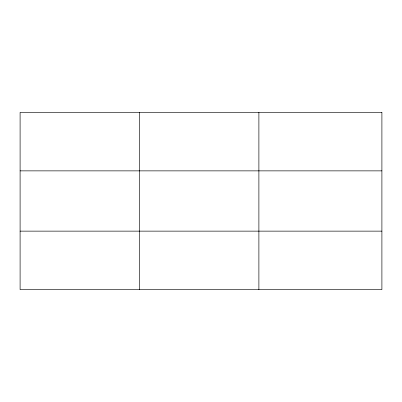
<?xml version="1.0" encoding="UTF-8"?>
<svg xmlns="http://www.w3.org/2000/svg" width="402" height="402" viewBox="0 0 402 402"><rect width="100%" height="100%" fill="white"/><g stroke="black" fill="none" stroke-linecap="round" stroke-linejoin="round"><path stroke-width="0.6" d="M139.494 289.631L139.494 112.369M258.888 289.631L258.888 112.369M20.1 170.865L381.9 170.865M20.1 231.135L381.9 231.135M381.9 112.369L381.9 289.631L20.1 289.631L20.1 112.369L381.9 112.369"/></g></svg>
